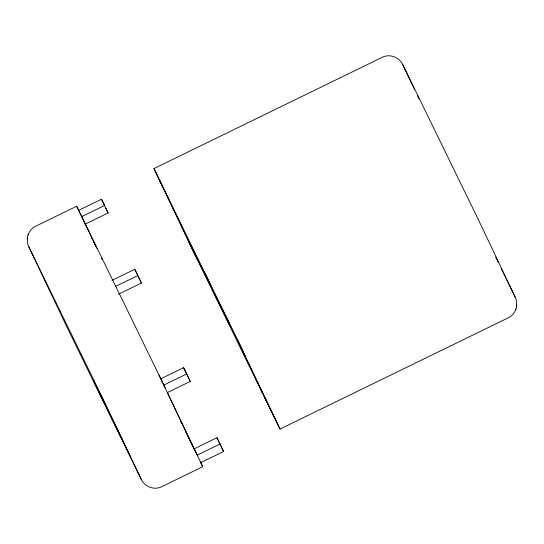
<?xml version="1.0" encoding="UTF-8"?>
<svg xmlns="http://www.w3.org/2000/svg" width="544" height="544" viewBox="0 0 544 544"><rect width="100%" height="100%" fill="white"/><g stroke="black" fill="none" stroke-linecap="round" stroke-linejoin="round"><path stroke-width="0.82" d="M167.436 392.55L190.264 381.426L183.641 367.649L160.813 378.774L202.735 466.718L161.765 486.683C154.571 490.457 144.942 486.934 141.42 479.713L65.763 324.598L28.655 246.52L27.418 242.808L27.35 238.15M28.016 235.028C29.213 231.241 32.048 227.875 35.707 226.202L76.67 206.237L165.553 388.491M274.489 417.806L280.004 429.06L508.293 317.798C511.952 316.125 514.787 312.759 515.984 308.972M516.65 305.85L516.582 301.192L515.345 297.48L478.237 219.402L402.58 64.287C399.058 57.066 389.429 53.543 382.235 57.317L153.938 168.579L196.67 258.189M27.2 238.884L28.138 234.43M515.862 309.57L516.8 305.116M101.483 199.199L78.656 210.331L85.279 224.101L108.113 212.976L101.483 199.199L104.55 205.489L81.722 216.614M111.962 280.405L134.796 269.273L137.863 275.57L115.79 286.321M118.592 294.182L141.42 283.057L134.796 269.273M163.88 385.064L186.708 373.939M216.947 437.723L194.12 448.848L197.186 455.144L220.021 444.013L216.947 437.723L223.577 451.506L200.75 462.631M153.938 168.579L157.787 176.426M202.735 466.718L200.355 461.883M495.693 257.176L498.284 262.5M501.255 268.58L515.345 297.48M155.203 171.183L242.821 350.832M158.991 179.153L163.377 188.142M245.528 356.578L237.354 339.619L280.004 429.06M188.496 241.23L192.882 250.22M275.033 418.656L270.647 409.666L274.434 417.629M278.82 426.625L191.121 246.806M105.386 207.386L108.113 212.976M190.264 381.426L183.641 367.649M138.353 276.767L141.42 283.057M180.9 422.008L181.642 423.524M185.613 431.603L190.917 442.537M191.196 443.054L194.256 449.378M28.655 246.52L104.312 401.642L141.42 479.713M402.58 64.287L414.589 89.549M417.5 95.669L418.955 98.729M271.361 411.23L220.776 305.633M264.785 397.746L266.676 401.724M227.977 320.545L229.112 322.932M260.399 388.749L262.29 392.734M255.986 379.698L257.876 383.683M224.162 313.8L204.299 272.007L229.303 324.38L183.593 230.622L159.589 180.173M184.355 232.213L197.764 260.433M220.021 444.013L223.577 451.506M158.943 374.932L160.759 378.76M167.307 392.53L194.222 449.154M83.361 219.98L96.818 248.288M101.544 258.23L102.272 259.767M78.56 210.222L76.67 206.237M85.109 223.999L86.564 227.059M91.29 237.014L92.018 238.544M93.84 242.372L95.656 246.194M130.247 456.307L130.465 456.763L92.521 378.563L123.434 441.966"/></g></svg>
